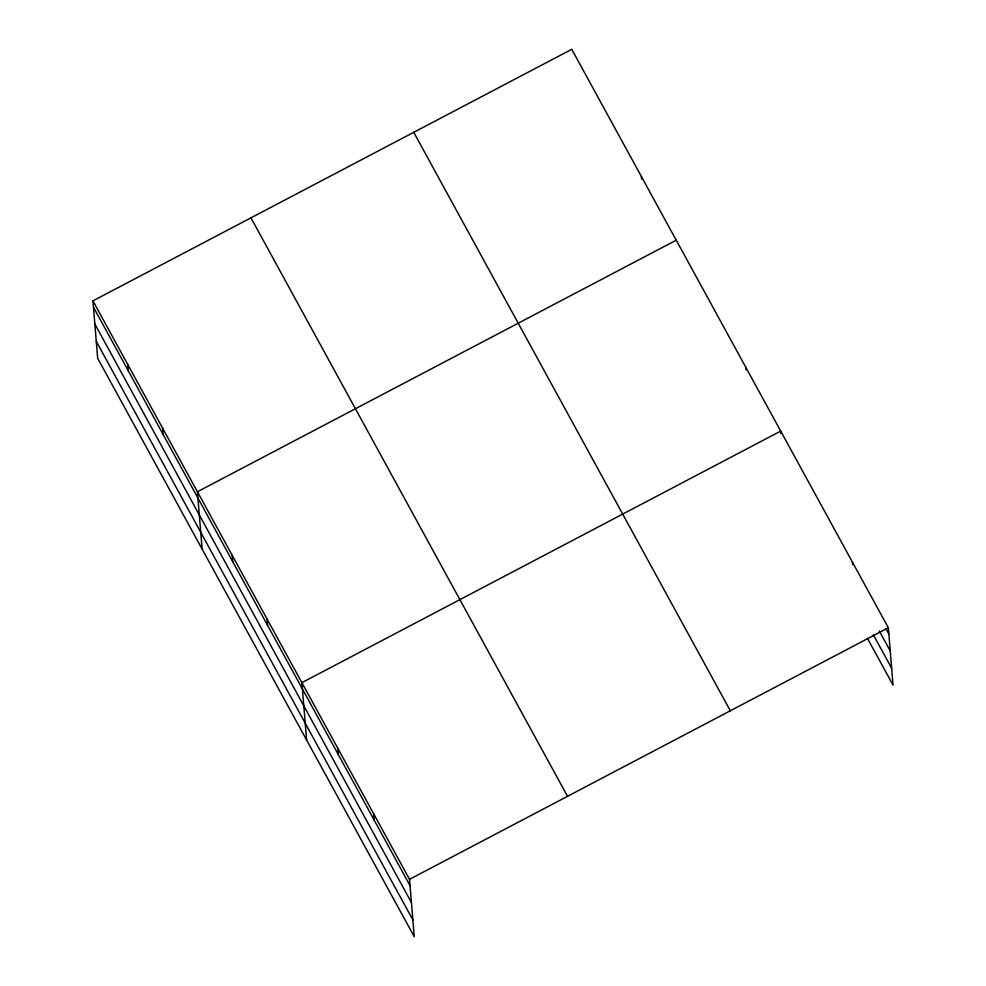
<?xml version="1.0" encoding="UTF-8"?>
<svg xmlns="http://www.w3.org/2000/svg" width="986" height="986" viewBox="0 0 986 986"><rect width="100%" height="100%" fill="white"/><g stroke="black" fill="none" stroke-linecap="round" stroke-linejoin="round"><path stroke-width="1.48" d="M92.943 300.866L409.523 879.327L414.243 936.7L97.663 358.238L92.943 300.866L571.757 49.3L888.337 627.762L893.057 685.134L867.421 638.299M676.236 240.19L197.422 491.755L202.13 549.128M409.523 879.327L888.337 627.762M885.921 628.748L888.854 634.097M879.253 630.867L890.235 650.933M873.362 634.836L891.664 668.286M413.75 132.321L730.33 710.783M250.962 217.844L567.529 796.318M93.473 307.201L410.04 885.662M94.853 324.037L411.421 902.51M96.283 341.39L412.851 919.864M852.459 562.205L852.668 564.731M780.912 433.618L780.702 431.092L301.889 682.657L306.609 740.018M745.872 367.458L746.082 369.984M641.405 176.568L641.615 179.095M373.645 813.77L374.162 820.105M337.767 748.214L338.284 754.549M267.058 619.023L267.588 625.358M232.24 555.389L232.758 561.724M162.591 428.134L163.109 434.469M127.773 364.5L128.291 370.835"/></g></svg>
